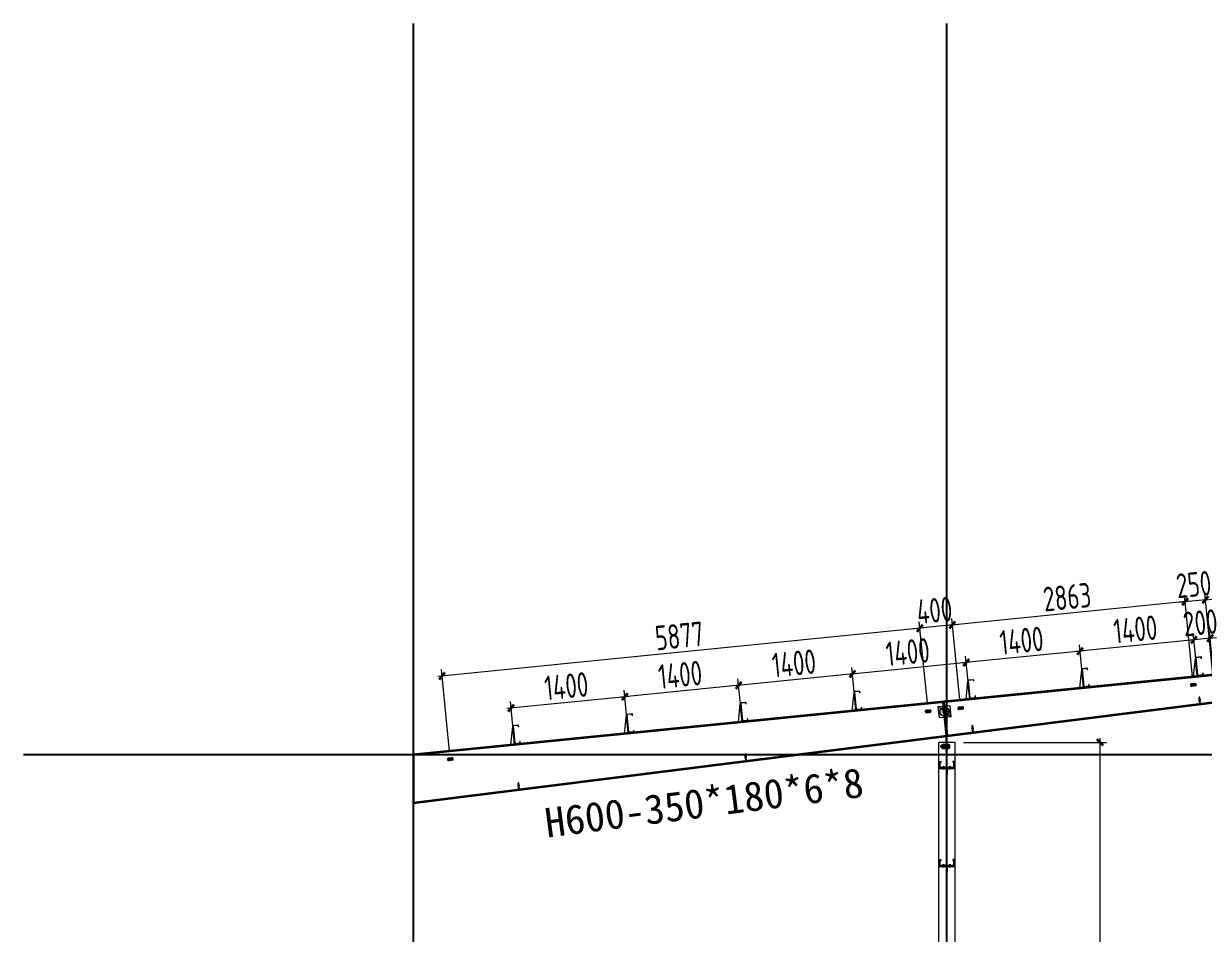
# Model space of a CAD drawing. Header units: millimetres. Extents: x -300006 to 582436, y -239689 to 0.
# Drawn here: x -113566 to -99124, y -211305 to -200168 of the extents above; entities that cross this region are included whole.
import ezdxf

# ---------------------------------------------------------------- set-up
doc = ezdxf.new("R2010")
doc.units = ezdxf.units.MM
for name, pattern in [('ACAD_ISO02W100', [15, 12, -3]), ('CENTERX2', [101.6, 63.5, -12.7, 12.7, -12.7]), ('DIVIDE2', [15.875, 6.35, -3.175, 0, -3.175, 0, -3.175])]:
    doc.linetypes.add(name, pattern=pattern)
for name, color, linetype in [('CENTER', 1, 'Continuous'), ('OTHEA', 253, 'Continuous'), ('一般文字', 6, 'Continuous'), ('螺栓', 15, 'Continuous')]:
    doc.layers.add(name, color=color, linetype=linetype)
doc.layers.add('钢架', color=7, linetype='Continuous', lineweight=25)
doc.styles.add('宋体', font='')
doc.styles.add('样式 1', font='gbenor.shx', dxfattribs={"width": 0.8, "height": 300})
doc.styles.get('宋体').set_extended_font_data('SimSun')
doc.dimstyles.new('1细化GJ实际标注', dxfattribs={"dimtxt": 800, "dimasz": 80, "dimexe": 80, "dimexo": 100, "dimgap": 50, "dimtad": 1, "dimdec": 0, "dimzin": 0, "dimdsep": 46, "dimtxsty": '样式 1', "dimblk1": 'ARCHTICK', "dimblk2": 'ARCHTICK', "dimsah": 1, "dimcen": 0.09, "dimdle": 50, "dimclrd": 252, "dimclre": 252, "dimclrt": 7, "dimadec": 0, "dimazin": 0, "dimtfac": 1, "dimtdec": 0, "dimtix": 1, "dimtmove": 2, "dimatfit": 3, "dimldrblk": 'ARCHTICK', "dimfxl": 80, "dimtolj": 1, "dimtzin": 0, "dimlwd": 13, "dimlwe": 13, "dimarcsym": 0})

# ---------------------------------------------------------------- blocks, each defined once
blk = doc.blocks.new('_ArchTick')
at = {"color": 0, "linetype": 'ByBlock', "const_width": 0.4}
blk.add_lwpolyline([(-0.5, -0.5), (0.5, 0.5)], dxfattribs=at)
blk = doc.blocks.new('*D405')
at = {"color": 252, "lineweight": 13, "transparency": 16777216}
for p, q in [((-99206, -208057), (-99249, -207631)), ((-99007, -208037), (-99050, -207611)), ((-99241, -207711), (-99321, -207719)), ((-99042, -207691), (-99241, -207711)), ((-99042, -207691), (-98963, -207683))]:
    blk.add_line(p, q, dxfattribs=at)
at = {"layer": 'Defpoints', "color": 0, "transparency": 16777216}
for p in [(-99241, -207711), (-99196, -208156), (-98997, -208136)]:
    blk.add_point(p, dxfattribs=at)
at = {"color": 252, "lineweight": 13, "transparency": 16777216, "xscale": 80, "yscale": 80, "zscale": 80}
for p, rotation in [((-99241, -207711), 5.749561276431288), ((-99042, -207691), 185.7495612764313)]:
    blk.add_blockref('_ArchTick', p, dxfattribs=dict(at, rotation=rotation))
at = {"color": 7, "transparency": 16777216, "insert": (-99162, -207502), "char_height": 300, "attachment_point": 5, "rotation": 5.7496, "style": '样式 1'}
blk.add_mtext('\\A1;200', dxfattribs=at)
blk = doc.blocks.new('*D406')
at = {"color": 252, "lineweight": 13, "transparency": 16777216}
for p, q in [((-99206, -208057), (-99249, -207631)), ((-99191, -207706), (-100684, -207855)), ((-100599, -208196), (-100642, -207771))]:
    blk.add_line(p, q, dxfattribs=at)
at = {"layer": 'Defpoints', "color": 0, "transparency": 16777216}
for p in [(-100634, -207850), (-99196, -208156), (-100589, -208295)]:
    blk.add_point(p, dxfattribs=at)
at = {"color": 252, "lineweight": 13, "transparency": 16777216, "xscale": 80, "yscale": 80, "zscale": 80}
for p, rotation in [((-99241, -207711), 5.705029901797962), ((-100634, -207850), 185.705029901798)]:
    blk.add_blockref('_ArchTick', p, dxfattribs=dict(at, rotation=rotation))
at = {"color": 7, "transparency": 16777216, "insert": (-99957, -207582), "char_height": 300, "attachment_point": 5, "rotation": 5.705, "style": '样式 1'}
blk.add_mtext('\\A1;1400', dxfattribs=at)
blk = doc.blocks.new('*D407')
at = {"color": 252, "lineweight": 13, "transparency": 16777216}
for p, q in [((-100599, -208196), (-100642, -207771)), ((-100584, -207845), (-102077, -207994)), ((-101992, -208335), (-102035, -207910))]:
    blk.add_line(p, q, dxfattribs=at)
at = {"layer": 'Defpoints', "color": 0, "transparency": 16777216}
for p in [(-102027, -207989), (-100589, -208295), (-101982, -208435)]:
    blk.add_point(p, dxfattribs=at)
at = {"color": 252, "lineweight": 13, "transparency": 16777216, "xscale": 80, "yscale": 80, "zscale": 80}
for p, rotation in [((-100634, -207850), 5.705029901797962), ((-102027, -207989), 185.705029901798)]:
    blk.add_blockref('_ArchTick', p, dxfattribs=dict(at, rotation=rotation))
at = {"color": 7, "transparency": 16777216, "insert": (-101350, -207721), "char_height": 300, "attachment_point": 5, "rotation": 5.705, "style": '样式 1'}
blk.add_mtext('\\A1;1400', dxfattribs=at)
blk = doc.blocks.new('*D408')
at = {"color": 252, "lineweight": 13, "transparency": 16777216}
for p, q in [((-101992, -208335), (-102035, -207910)), ((-101977, -207985), (-103470, -208134)), ((-103385, -208474), (-103428, -208049))]:
    blk.add_line(p, q, dxfattribs=at)
at = {"layer": 'Defpoints', "color": 0, "transparency": 16777216}
for p in [(-103420, -208129), (-101982, -208435), (-103375, -208574)]:
    blk.add_point(p, dxfattribs=at)
at = {"color": 252, "lineweight": 13, "transparency": 16777216, "xscale": 80, "yscale": 80, "zscale": 80}
for p, rotation in [((-102027, -207990), 5.705029901797962), ((-103420, -208129), 185.705029901798)]:
    blk.add_blockref('_ArchTick', p, dxfattribs=dict(at, rotation=rotation))
at = {"color": 7, "transparency": 16777216, "insert": (-102743, -207860), "char_height": 300, "attachment_point": 5, "rotation": 5.705, "style": '样式 1'}
blk.add_mtext('\\A1;1400', dxfattribs=at)
blk = doc.blocks.new('*D409')
at = {"color": 252, "lineweight": 13, "transparency": 16777216}
for p, q in [((-103385, -208475), (-103428, -208049)), ((-103370, -208124), (-104863, -208273)), ((-104778, -208614), (-104821, -208188))]:
    blk.add_line(p, q, dxfattribs=at)
at = {"layer": 'Defpoints', "color": 0, "transparency": 16777216}
for p in [(-104813, -208268), (-103375, -208574), (-104769, -208713)]:
    blk.add_point(p, dxfattribs=at)
at = {"color": 252, "lineweight": 13, "transparency": 16777216, "xscale": 80, "yscale": 80, "zscale": 80}
for p, rotation in [((-103420, -208129), 5.705029901797962), ((-104813, -208268), 185.705029901798)]:
    blk.add_blockref('_ArchTick', p, dxfattribs=dict(at, rotation=rotation))
at = {"color": 7, "transparency": 16777216, "insert": (-104136, -207999), "char_height": 300, "attachment_point": 5, "rotation": 5.705, "style": '样式 1'}
blk.add_mtext('\\A1;1400', dxfattribs=at)
blk = doc.blocks.new('*D410')
at = {"color": 252, "lineweight": 13, "transparency": 16777216}
for p, q in [((-104778, -208614), (-104821, -208189)), ((-104763, -208263), (-106256, -208412)), ((-106172, -208753), (-106214, -208328))]:
    blk.add_line(p, q, dxfattribs=at)
at = {"layer": 'Defpoints', "color": 0, "transparency": 16777216}
for p in [(-106206, -208407), (-104769, -208713), (-106162, -208853)]:
    blk.add_point(p, dxfattribs=at)
at = {"color": 252, "lineweight": 13, "transparency": 16777216, "xscale": 80, "yscale": 80, "zscale": 80}
for p, rotation in [((-104813, -208268), 5.705029901797962), ((-106206, -208407), 185.705029901798)]:
    blk.add_blockref('_ArchTick', p, dxfattribs=dict(at, rotation=rotation))
at = {"color": 7, "transparency": 16777216, "insert": (-105529, -208139), "char_height": 300, "attachment_point": 5, "rotation": 5.705, "style": '样式 1'}
blk.add_mtext('\\A1;1400', dxfattribs=at)
blk = doc.blocks.new('*D411')
at = {"color": 252, "lineweight": 13, "transparency": 16777216}
for p, q in [((-106172, -208753), (-106214, -208328)), ((-106156, -208403), (-107649, -208552)), ((-107565, -208892), (-107607, -208467))]:
    blk.add_line(p, q, dxfattribs=at)
at = {"layer": 'Defpoints', "color": 0, "transparency": 16777216}
for p in [(-107599, -208547), (-106162, -208853), (-107555, -208992)]:
    blk.add_point(p, dxfattribs=at)
at = {"color": 252, "lineweight": 13, "transparency": 16777216, "xscale": 80, "yscale": 80, "zscale": 80}
for p, rotation in [((-106206, -208407), 5.705029901797962), ((-107599, -208547), 185.705029901798)]:
    blk.add_blockref('_ArchTick', p, dxfattribs=dict(at, rotation=rotation))
at = {"color": 7, "transparency": 16777216, "insert": (-106922, -208278), "char_height": 300, "attachment_point": 5, "rotation": 5.705, "style": '样式 1'}
blk.add_mtext('\\A1;1400', dxfattribs=at)
blk = doc.blocks.new('螺栓')
at = {"layer": 'CENTER', "lineweight": 18, "ltscale": 10}
blk.add_line((-70, 0), (50, 0), dxfattribs=at)
at = {"layer": '螺栓'}
for p, q in [((-58, -18), (-58, 18)), ((-58, 18), (-58, -18)), ((-55, 22), (-42, 22)), ((-40, -18), (-40, 18)), ((-40, -18), (-40, 18)), ((-40, -11), (-40, 11)), ((0, -22), (0, 22)), ((3, 25), (5, 25)), ((7, 22), (7, -22)), ((7, -18), (7, 18)), ((10, 22), (23, 22)), ((26, -18), (26, 18)), ((26, -18), (26, 18)), ((26, -11), (26, 11)), ((26, 11), (37, 11)), ((37, 11), (39, 8)), ((39, 8), (39, -8)), ((-58, -14), (-58, -18)), ((-42, -22), (-55, -22)), ((5, -25), (3, -25)), ((7, -14), (7, -18)), ((23, -22), (10, -22)), ((35, -11), (26, -11)), ((37, -11), (35, -11)), ((39, -8), (37, -11))]:
    blk.add_line(p, q, dxfattribs=at)
at = {"layer": '螺栓', "color": 5, "linetype": 'ACAD_ISO02W100'}
for p, q in [((-58, -11), (-58, 11)), ((7, 11), (-40, 11)), ((7, -11), (7, 11)), ((-40, -11), (7, -11))]:
    blk.add_line(p, q, dxfattribs=at)
at = {"layer": '螺栓', "lineweight": 18}
for p, q in [((-55, 14), (-42, 14)), ((10, 14), (23, 14)), ((-55, -14), (-42, -14)), ((10, -14), (23, -14))]:
    blk.add_line(p, q, dxfattribs=at)
at = {"layer": '螺栓', "color": 5}
for p, q in [((26, 11), (26, 0)), ((26, 0), (26, -11)), ((28, 3), (27, 1)), ((27, 1), (27, 0)), ((27, 0), (27, -1)), ((28, 11), (28, 10)), ((28, 9), (28, 8)), ((28, 7), (28, 6)), ((28, 5), (28, 4)), ((29, 11), (29, 0)), ((29, 0), (29, -11)), ((30, 7), (30, 6)), ((30, 5), (30, 4)), ((30, 3), (30, 1)), ((30, 1), (30, 0)), ((30, 0), (30, -1)), ((31, 11), (31, 10)), ((31, 9), (31, 8)), ((32, 11), (32, 0)), ((32, 0), (32, -11)), ((33, 11), (33, 10)), ((33, 9), (33, 8)), ((33, 7), (33, 6)), ((33, 5), (33, 4)), ((33, 3), (33, 1)), ((33, 1), (33, 0)), ((33, 0), (33, -1)), ((35, 11), (35, 0)), ((35, 0), (35, -11)), ((36, 11), (36, 10)), ((36, 9), (36, 8)), ((36, 7), (36, 6)), ((36, 5), (36, 3)), ((36, 3), (36, 1)), ((36, 1), (36, 0)), ((36, 0), (36, -1)), ((38, 0), (37, -11)), ((38, 10), (38, 0)), ((39, 8), (39, 8)), ((39, 7), (39, 6)), ((39, 5), (39, 3)), ((39, 3), (39, 1)), ((39, 1), (39, 0)), ((39, 0), (39, -1)), ((27, -1), (27, -3)), ((27, -4), (27, -5)), ((27, -6), (27, -7)), ((27, -8), (27, -9)), ((27, -10), (27, -11)), ((30, -1), (30, -3)), ((30, -4), (30, -5)), ((30, -6), (30, -7)), ((30, -8), (30, -9)), ((30, -10), (30, -11)), ((33, -2), (33, -3)), ((33, -4), (33, -5)), ((33, -6), (33, -7)), ((33, -8), (33, -10)), ((33, -10), (33, -11)), ((36, -2), (36, -3)), ((36, -4), (36, -5)), ((36, -6), (36, -7)), ((36, -8), (36, -10)), ((36, -10), (36, -11)), ((39, -2), (39, -3)), ((39, -4), (39, -5)), ((39, -6), (39, -7)), ((39, -8), (39, -9))]:
    blk.add_line(p, q, dxfattribs=at)
at = {"layer": '螺栓'}
for centre, radius, start, end in [((-54, 18), 4.18, 110.0359, 249.9631), ((-20, 0), 37.7, 157.9879, 202.0111), ((-44, 18), 4.18, 290.0359, 69.9631), ((-77, 0), 37.7, 337.9879, 22.0111), ((3, 22), 2.75, 89.9995, 179.9995), ((5, 22), 2.75, 359.9995, 89.9995), ((12, 18), 4.18, 110.0359, 249.9631), ((45, 0), 37.7, 157.9879, 202.0111), ((21, 18), 4.18, 290.0359, 69.9631), ((-12, 0), 37.7, 337.9879, 22.0111), ((-54, -18), 4.18, 110.0359, 249.9631), ((-44, -18), 4.18, 290.0359, 69.9631), ((3, -22), 2.75, 179.9995, 269.9995), ((5, -22), 2.75, 269.9995, 359.9995), ((12, -18), 4.18, 110.0359, 249.9631), ((21, -18), 4.18, 290.0359, 69.9631)]:
    blk.add_arc(centre, radius, start, end, dxfattribs=at)
blk = doc.blocks.new('*D454')
at = {"color": 252, "lineweight": 13, "transparency": 16777216}
for p, q in [((-99256, -208162), (-99356, -207165)), ((-99099, -207220), (-99348, -207244)), ((-99007, -208137), (-99107, -207140)), ((-99099, -207220), (-99020, -207212)), ((-99348, -207244), (-99428, -207252))]:
    blk.add_line(p, q, dxfattribs=at)
at = {"layer": 'Defpoints', "color": 0, "transparency": 16777216}
for p in [(-99348, -207244), (-98997, -208237), (-99246, -208262)]:
    blk.add_point(p, dxfattribs=at)
at = {"color": 252, "lineweight": 13, "transparency": 16777216, "xscale": 80, "yscale": 80, "zscale": 80}
for p, rotation in [((-99348, -207244), 5.710593137496324), ((-99099, -207220), 185.7105931374963)]:
    blk.add_blockref('_ArchTick', p, dxfattribs=dict(at, rotation=rotation))
at = {"color": 7, "transparency": 16777216, "insert": (-99243, -207033), "char_height": 300, "attachment_point": 5, "rotation": 5.7106, "style": '样式 1'}
blk.add_mtext('\\A1;250', dxfattribs=at)
blk = doc.blocks.new('*D455')
at = {"color": 252, "lineweight": 13, "transparency": 16777216}
for p, q in [((-99256, -208162), (-99356, -207165)), ((-99298, -207239), (-102247, -207534)), ((-102105, -208447), (-102205, -207450))]:
    blk.add_line(p, q, dxfattribs=at)
at = {"layer": 'Defpoints', "color": 0, "transparency": 16777216}
for p in [(-102197, -207529), (-99246, -208262), (-102095, -208546)]:
    blk.add_point(p, dxfattribs=at)
at = {"color": 252, "lineweight": 13, "transparency": 16777216, "xscale": 80, "yscale": 80, "zscale": 80}
for p, rotation in [((-99348, -207244), 5.710593137500712), ((-102197, -207529), 185.7105931375007)]:
    blk.add_blockref('_ArchTick', p, dxfattribs=dict(at, rotation=rotation))
at = {"color": 7, "transparency": 16777216, "insert": (-100792, -207188), "char_height": 300, "attachment_point": 5, "rotation": 5.7106, "style": '样式 1'}
blk.add_mtext('\\A1;2863', dxfattribs=at)
blk = doc.blocks.new('*D456')
at = {"color": 252, "lineweight": 13, "transparency": 16777216}
for p, q in [((-102503, -208487), (-102603, -207490)), ((-102105, -208447), (-102205, -207450)), ((-102197, -207529), (-102118, -207521)), ((-102595, -207569), (-102675, -207577)), ((-102197, -207529), (-102595, -207569))]:
    blk.add_line(p, q, dxfattribs=at)
at = {"layer": 'Defpoints', "color": 0, "transparency": 16777216}
for p in [(-102595, -207569), (-102493, -208586), (-102095, -208546)]:
    blk.add_point(p, dxfattribs=at)
at = {"color": 252, "lineweight": 13, "transparency": 16777216, "xscale": 80, "yscale": 80, "zscale": 80}
for p, rotation in [((-102595, -207569), 5.710593137500715), ((-102197, -207529), 185.7105931375007)]:
    blk.add_blockref('_ArchTick', p, dxfattribs=dict(at, rotation=rotation))
at = {"color": 7, "transparency": 16777216, "insert": (-102416, -207350), "char_height": 300, "attachment_point": 5, "rotation": 5.7106, "style": '样式 1'}
blk.add_mtext('\\A1;400', dxfattribs=at)
blk = doc.blocks.new('*D457')
at = {"color": 252, "lineweight": 13, "transparency": 16777216}
for p, q in [((-102503, -208487), (-102603, -207490)), ((-102545, -207564), (-108493, -208159)), ((-108352, -209072), (-108451, -208074))]:
    blk.add_line(p, q, dxfattribs=at)
at = {"layer": 'Defpoints', "color": 0, "transparency": 16777216}
for p in [(-108443, -208154), (-102493, -208586), (-108342, -209171)]:
    blk.add_point(p, dxfattribs=at)
at = {"color": 252, "lineweight": 13, "transparency": 16777216, "xscale": 80, "yscale": 80, "zscale": 80}
for p, rotation in [((-102595, -207569), 5.710593137500712), ((-108443, -208154), 185.7105931375007)]:
    blk.add_blockref('_ArchTick', p, dxfattribs=dict(at, rotation=rotation))
at = {"color": 7, "transparency": 16777216, "insert": (-105539, -207663), "char_height": 300, "attachment_point": 5, "rotation": 5.7106, "style": '样式 1'}
blk.add_mtext('\\A1;5877', dxfattribs=at)
blk = doc.blocks.new('*D527')
at = {"color": 252, "lineweight": 13, "transparency": 16777216}
for p, q in [((-102062, -208966), (-100311, -208966)), ((-100391, -208916), (-100391, -221941)), ((-102062, -221891), (-100311, -221891))]:
    blk.add_line(p, q, dxfattribs=at)
at = {"layer": 'Defpoints', "color": 0, "transparency": 16777216}
for p in [(-102162, -208966), (-102162, -221891), (-100391, -221891)]:
    blk.add_point(p, dxfattribs=at)
at = {"color": 252, "lineweight": 13, "transparency": 16777216, "xscale": 80, "yscale": 80, "zscale": 80}
for p, rotation in [((-100391, -208966), 90), ((-100391, -221891), 270)]:
    blk.add_blockref('_ArchTick', p, dxfattribs=dict(at, rotation=rotation))
at = {"color": 7, "transparency": 16777216, "insert": (-100591, -215428), "char_height": 300, "attachment_point": 5, "rotation": 90, "style": '样式 1'}
blk.add_mtext('\\A1;12924', dxfattribs=at)

msp = doc.modelspace()

# ---------------------------------------------------------------- linework, layer by layer
at = {"color": 1}
for p, q in [((-108792.5, -221915.7), (-108792.5, -200167.6)), ((-102262.5, -221915.7), (-102262.5, -200167.6)), ((-113565.6, -209115.7), (-52679.5, -209115.7))]:
    msp.add_line(p, q, dxfattribs=at)
at = {"color": 3, "lineweight": 13}
for p, q in [((-99224.4, -207937.5), (-99247.8, -208161.2)), ((-99224.4, -207937.5), (-99247.8, -208161.2)), ((-99218.4, -207936.9), (-99224.4, -207937.5)), ((-99218.4, -207936.9), (-99224.4, -207937.5)), ((-99224.4, -207937.5), (-99202.3, -208156.7)), ((-99224.4, -207937.5), (-99202.3, -208156.7)), ((-99224.4, -207937.5), (-99202.3, -208156.7)), ((-99224.4, -207937.5), (-99202.3, -208156.7)), ((-99219.2, -207928.6), (-99196.3, -208156.1)), ((-99219.2, -207928.6), (-99196.3, -208156.1)), ((-99219.1, -207929.9), (-99197.7, -208143.1)), ((-99219.1, -207929.9), (-99197.7, -208143.1)), ((-99218.4, -207936.9), (-99196.3, -208156.1)), ((-99218.4, -207936.9), (-99196.3, -208156.1)), ((-99151.8, -207920.4), (-99216.5, -207926.6)), ((-99151.8, -207920.4), (-99216.5, -207926.6)), ((-99215.9, -207931.6), (-99194.9, -208140.8)), ((-99215.9, -207931.6), (-99194.9, -208140.8)), ((-99153.5, -207923.5), (-99214.2, -207929.4)), ((-99153.5, -207923.5), (-99214.2, -207929.4)), ((-99149.7, -207940.2), (-99151.3, -207925.3)), ((-99149.7, -207940.2), (-99151.3, -207925.3)), ((-99146.7, -207939.9), (-99149.7, -207940.2)), ((-99146.7, -207939.9), (-99149.7, -207940.2)), ((-99146.7, -207939.9), (-99148.5, -207923)), ((-99146.7, -207939.9), (-99148.5, -207923)), ((-100617.4, -208076.8), (-100640.8, -208300.5)), ((-100617.4, -208076.8), (-100640.8, -208300.5)), ((-100611.5, -208076.2), (-100617.4, -208076.8)), ((-100611.5, -208076.2), (-100617.4, -208076.8)), ((-100617.4, -208076.8), (-100595.4, -208296)), ((-100617.4, -208076.8), (-100595.4, -208296)), ((-100617.4, -208076.8), (-100595.4, -208296)), ((-100617.4, -208076.8), (-100595.4, -208296)), ((-100612.3, -208067.9), (-100589.4, -208295.4)), ((-100612.3, -208067.9), (-100589.4, -208295.4)), ((-100612.2, -208069.2), (-100590.7, -208282.4)), ((-100612.2, -208069.2), (-100590.7, -208282.4)), ((-100611.5, -208076.2), (-100589.4, -208295.4)), ((-100611.5, -208076.2), (-100589.4, -208295.4)), ((-100544.8, -208059.7), (-100609.5, -208066)), ((-100544.8, -208059.7), (-100609.5, -208066)), ((-100609, -208070.9), (-100588, -208280.1)), ((-100609, -208070.9), (-100588, -208280.1)), ((-100546.5, -208062.8), (-100607.2, -208068.7)), ((-100546.5, -208062.8), (-100607.2, -208068.7)), ((-100542.8, -208079.5), (-100544.3, -208064.6)), ((-100542.8, -208079.5), (-100544.3, -208064.6)), ((-100539.8, -208079.2), (-100542.8, -208079.5)), ((-100539.8, -208079.2), (-100542.8, -208079.5)), ((-100539.8, -208079.2), (-100541.5, -208062.3)), ((-100539.8, -208079.2), (-100541.5, -208062.3)), ((-102010.5, -208216.1), (-102033.9, -208439.8)), ((-102010.5, -208216.1), (-102033.9, -208439.8)), ((-102004.5, -208215.5), (-102010.5, -208216.1)), ((-102004.5, -208215.5), (-102010.5, -208216.1)), ((-102010.5, -208216.1), (-101988.4, -208435.3)), ((-102010.5, -208216.1), (-101988.4, -208435.3)), ((-102010.5, -208216.1), (-101988.4, -208435.3)), ((-102010.5, -208216.1), (-101988.4, -208435.3)), ((-102005.3, -208207.2), (-101982.4, -208434.7)), ((-102005.3, -208207.2), (-101982.4, -208434.7)), ((-102005.2, -208208.6), (-101983.8, -208421.7)), ((-102005.2, -208208.6), (-101983.8, -208421.7)), ((-102004.5, -208215.5), (-101982.4, -208434.7)), ((-102004.5, -208215.5), (-101982.4, -208434.7)), ((-101937.9, -208199), (-102002.6, -208205.3)), ((-101937.9, -208199), (-102002.6, -208205.3)), ((-102002, -208210.2), (-101981, -208419.4)), ((-102002, -208210.2), (-101981, -208419.4)), ((-101939.6, -208202.2), (-102000.3, -208208)), ((-101939.6, -208202.2), (-102000.3, -208208)), ((-101935.8, -208218.9), (-101937.4, -208203.9)), ((-101935.8, -208218.9), (-101937.4, -208203.9)), ((-101932.8, -208218.5), (-101935.8, -208218.9)), ((-101932.8, -208218.5), (-101935.8, -208218.9)), ((-101932.8, -208218.5), (-101934.6, -208201.6)), ((-101932.8, -208218.5), (-101934.6, -208201.6)), ((-99196.3, -208156.1), (-99247.8, -208161.2)), ((-99196.3, -208156.1), (-99247.8, -208161.2)), ((-99194.4, -208145.8), (-99129.7, -208139.5)), ((-99194.4, -208145.8), (-99129.7, -208139.5)), ((-99192.7, -208142.6), (-99132, -208136.7)), ((-99192.7, -208142.6), (-99132, -208136.7)), ((-99128.8, -208119.3), (-99131.8, -208119.6)), ((-99128.8, -208119.3), (-99131.8, -208119.6)), ((-99130.3, -208134.5), (-99131.8, -208119.6)), ((-99130.3, -208134.5), (-99131.8, -208119.6)), ((-99127.1, -208136.2), (-99128.8, -208119.3)), ((-99127.1, -208136.2), (-99128.8, -208119.3)), ((-103403.5, -208355.4), (-103426.9, -208579.1)), ((-103403.5, -208355.4), (-103426.9, -208579.1)), ((-103397.6, -208354.8), (-103403.5, -208355.4)), ((-103397.6, -208354.8), (-103403.5, -208355.4)), ((-103403.5, -208355.4), (-103381.5, -208574.6)), ((-103403.5, -208355.4), (-103381.5, -208574.6)), ((-103403.5, -208355.4), (-103381.5, -208574.6)), ((-103403.5, -208355.4), (-103381.5, -208574.6)), ((-103398.4, -208346.5), (-103375.5, -208574)), ((-103398.4, -208346.5), (-103375.5, -208574)), ((-103398.3, -208347.9), (-103376.8, -208561)), ((-103398.3, -208347.9), (-103376.8, -208561)), ((-103397.6, -208354.8), (-103375.5, -208574)), ((-103397.6, -208354.8), (-103375.5, -208574)), ((-103331, -208338.3), (-103395.6, -208344.6)), ((-103331, -208338.3), (-103395.6, -208344.6)), ((-103395.1, -208349.5), (-103374.1, -208558.7)), ((-103395.1, -208349.5), (-103374.1, -208558.7)), ((-103332.6, -208341.5), (-103393.3, -208347.3)), ((-103332.6, -208341.5), (-103393.3, -208347.3)), ((-103328.9, -208358.2), (-103330.4, -208343.2)), ((-103328.9, -208358.2), (-103330.4, -208343.2)), ((-103325.9, -208357.8), (-103328.9, -208358.2)), ((-103325.9, -208357.8), (-103328.9, -208358.2)), ((-103325.9, -208357.8), (-103327.7, -208340.9)), ((-103325.9, -208357.8), (-103327.7, -208340.9)), ((-100589.4, -208295.4), (-100640.8, -208300.5)), ((-100589.4, -208295.4), (-100640.8, -208300.5)), ((-100587.4, -208285.1), (-100522.8, -208278.8)), ((-100587.4, -208285.1), (-100522.8, -208278.8)), ((-100585.8, -208281.9), (-100525.1, -208276)), ((-100585.8, -208281.9), (-100525.1, -208276)), ((-100521.9, -208258.6), (-100524.9, -208258.9)), ((-100521.9, -208258.6), (-100524.9, -208258.9)), ((-100523.3, -208273.8), (-100524.9, -208258.9)), ((-100523.3, -208273.8), (-100524.9, -208258.9)), ((-100520.1, -208275.5), (-100521.9, -208258.6)), ((-100520.1, -208275.5), (-100521.9, -208258.6)), ((-104796.6, -208494.8), (-104820, -208718.4)), ((-104796.6, -208494.8), (-104820, -208718.4)), ((-104790.6, -208494.1), (-104796.6, -208494.8)), ((-104790.6, -208494.1), (-104796.6, -208494.8)), ((-104796.6, -208494.8), (-104774.5, -208713.9)), ((-104796.6, -208494.8), (-104774.5, -208713.9)), ((-104796.6, -208494.8), (-104774.5, -208713.9)), ((-104796.6, -208494.8), (-104774.5, -208713.9)), ((-104791.4, -208485.8), (-104768.5, -208713.3)), ((-104791.4, -208485.8), (-104768.5, -208713.3)), ((-104791.3, -208487.2), (-104769.9, -208700.3)), ((-104791.3, -208487.2), (-104769.9, -208700.3)), ((-104790.6, -208494.1), (-104768.5, -208713.3)), ((-104790.6, -208494.1), (-104768.5, -208713.3)), ((-104724, -208477.6), (-104788.7, -208483.9)), ((-104724, -208477.6), (-104788.7, -208483.9)), ((-104788.1, -208488.8), (-104767.1, -208698)), ((-104788.1, -208488.8), (-104767.1, -208698)), ((-104725.7, -208480.8), (-104786.4, -208486.6)), ((-104725.7, -208480.8), (-104786.4, -208486.6)), ((-104721.9, -208497.5), (-104723.5, -208482.5)), ((-104721.9, -208497.5), (-104723.5, -208482.5)), ((-104718.9, -208497.1), (-104721.9, -208497.5)), ((-104718.9, -208497.1), (-104721.9, -208497.5)), ((-104718.9, -208497.1), (-104720.7, -208480.2)), ((-104718.9, -208497.1), (-104720.7, -208480.2)), ((-103308, -208537.2), (-103311, -208537.5)), ((-103308, -208537.2), (-103311, -208537.5)), ((-103309.4, -208552.4), (-103311, -208537.5)), ((-103309.4, -208552.4), (-103311, -208537.5)), ((-103306.2, -208554.1), (-103308, -208537.2)), ((-103306.2, -208554.1), (-103308, -208537.2)), ((-101982.4, -208434.7), (-102033.9, -208439.8)), ((-101982.4, -208434.7), (-102033.9, -208439.8)), ((-101980.5, -208424.4), (-101915.8, -208418.1)), ((-101980.5, -208424.4), (-101915.8, -208418.1)), ((-101978.8, -208421.2), (-101918.1, -208415.3)), ((-101978.8, -208421.2), (-101918.1, -208415.3)), ((-101914.9, -208397.9), (-101917.9, -208398.2)), ((-101914.9, -208397.9), (-101917.9, -208398.2)), ((-101916.4, -208413.1), (-101917.9, -208398.2)), ((-101916.4, -208413.1), (-101917.9, -208398.2)), ((-101913.2, -208414.8), (-101914.9, -208397.9)), ((-101913.2, -208414.8), (-101914.9, -208397.9)), ((-106189.6, -208634.1), (-106213, -208857.7)), ((-106189.6, -208634.1), (-106213, -208857.7)), ((-106183.7, -208633.4), (-106189.6, -208634.1)), ((-106183.7, -208633.4), (-106189.6, -208634.1)), ((-106189.6, -208634.1), (-106167.6, -208853.2)), ((-106189.6, -208634.1), (-106167.6, -208853.2)), ((-106189.6, -208634.1), (-106167.6, -208853.2)), ((-106189.6, -208634.1), (-106167.6, -208853.2)), ((-106184.5, -208625.1), (-106161.6, -208852.6)), ((-106184.5, -208625.1), (-106161.6, -208852.6)), ((-106184.4, -208626.5), (-106163, -208839.7)), ((-106184.4, -208626.5), (-106163, -208839.7)), ((-106183.7, -208633.4), (-106161.6, -208852.6)), ((-106183.7, -208633.4), (-106161.6, -208852.6)), ((-106117.1, -208616.9), (-106181.7, -208623.2)), ((-106117.1, -208616.9), (-106181.7, -208623.2)), ((-106181.2, -208628.1), (-106160.2, -208837.4)), ((-106181.2, -208628.1), (-106160.2, -208837.4)), ((-106118.7, -208620.1), (-106179.4, -208625.9)), ((-106118.7, -208620.1), (-106179.4, -208625.9)), ((-106115, -208636.8), (-106116.5, -208621.8)), ((-106115, -208636.8), (-106116.5, -208621.8)), ((-106112, -208636.5), (-106115, -208636.8)), ((-106112, -208636.5), (-106115, -208636.8)), ((-106112, -208636.5), (-106113.8, -208619.5)), ((-106112, -208636.5), (-106113.8, -208619.5)), ((-104701, -208676.5), (-104704, -208676.8)), ((-104701, -208676.5), (-104704, -208676.8)), ((-104702.5, -208691.8), (-104704, -208676.8)), ((-104702.5, -208691.8), (-104704, -208676.8)), ((-104699.3, -208693.4), (-104701, -208676.5)), ((-104699.3, -208693.4), (-104701, -208676.5)), ((-103375.5, -208574), (-103426.9, -208579.1)), ((-103375.5, -208574), (-103426.9, -208579.1)), ((-103373.6, -208563.7), (-103308.9, -208557.4)), ((-103373.6, -208563.7), (-103308.9, -208557.4)), ((-103371.9, -208560.5), (-103311.2, -208554.6)), ((-103371.9, -208560.5), (-103311.2, -208554.6)), ((-107582.7, -208773.4), (-107606.1, -208997)), ((-107582.7, -208773.4), (-107606.1, -208997)), ((-107576.7, -208772.7), (-107582.7, -208773.4)), ((-107576.7, -208772.7), (-107582.7, -208773.4)), ((-107582.7, -208773.4), (-107560.6, -208992.5)), ((-107582.7, -208773.4), (-107560.6, -208992.5)), ((-107582.7, -208773.4), (-107560.6, -208992.5)), ((-107582.7, -208773.4), (-107560.6, -208992.5)), ((-107577.5, -208764.4), (-107554.6, -208991.9)), ((-107577.5, -208764.4), (-107554.6, -208991.9)), ((-107577.4, -208765.8), (-107556, -208979)), ((-107577.4, -208765.8), (-107556, -208979)), ((-107576.7, -208772.7), (-107554.6, -208991.9)), ((-107576.7, -208772.7), (-107554.6, -208991.9)), ((-107510.1, -208756.2), (-107574.8, -208762.5)), ((-107510.1, -208756.2), (-107574.8, -208762.5)), ((-107574.3, -208767.4), (-107553.2, -208976.7)), ((-107574.3, -208767.4), (-107553.2, -208976.7)), ((-107511.8, -208759.4), (-107572.5, -208765.3)), ((-107511.8, -208759.4), (-107572.5, -208765.3)), ((-107508, -208776.1), (-107509.6, -208761.2)), ((-107508, -208776.1), (-107509.6, -208761.2)), ((-107505, -208775.8), (-107508, -208776.1)), ((-107505, -208775.8), (-107508, -208776.1)), ((-107505, -208775.8), (-107506.8, -208758.9)), ((-107505, -208775.8), (-107506.8, -208758.9)), ((-106094.1, -208815.8), (-106097.1, -208816.1)), ((-106094.1, -208815.8), (-106097.1, -208816.1)), ((-106095.5, -208831.1), (-106097.1, -208816.1)), ((-106095.5, -208831.1), (-106097.1, -208816.1)), ((-106092.3, -208832.7), (-106094.1, -208815.8)), ((-106092.3, -208832.7), (-106094.1, -208815.8)), ((-104768.5, -208713.3), (-104820, -208718.4)), ((-104768.5, -208713.3), (-104820, -208718.4)), ((-104766.6, -208703), (-104701.9, -208696.7)), ((-104766.6, -208703), (-104701.9, -208696.7)), ((-104764.9, -208699.8), (-104704.2, -208693.9)), ((-104764.9, -208699.8), (-104704.2, -208693.9)), ((-107487.1, -208955.1), (-107490.1, -208955.4)), ((-107487.1, -208955.1), (-107490.1, -208955.4)), ((-107488.6, -208970.4), (-107490.1, -208955.4)), ((-107488.6, -208970.4), (-107490.1, -208955.4)), ((-107485.4, -208972), (-107487.1, -208955.1)), ((-107485.4, -208972), (-107487.1, -208955.1)), ((-106161.6, -208852.6), (-106213, -208857.7)), ((-106161.6, -208852.6), (-106213, -208857.7)), ((-106159.7, -208842.3), (-106095, -208836)), ((-106159.7, -208842.3), (-106095, -208836)), ((-106158, -208839.1), (-106097.3, -208833.3)), ((-106158, -208839.1), (-106097.3, -208833.3)), ((-107554.6, -208991.9), (-107606.1, -208997)), ((-107554.6, -208991.9), (-107606.1, -208997)), ((-107552.7, -208981.6), (-107488, -208975.3)), ((-107552.7, -208981.6), (-107488, -208975.3)), ((-107551, -208978.4), (-107490.3, -208972.6)), ((-107551, -208978.4), (-107490.3, -208972.6))]:
    msp.add_line(p, q, dxfattribs=at)
at = {"color": 0}
for p, q in [((-98997.5, -208136.2), (-108792.5, -209115.7)), ((-99015.5, -208146), (-108792.5, -209123.7)), ((-99015.5, -208478.4), (-108792.5, -209707.6)), ((-99015.5, -208486.5), (-108792.5, -209715.7)), ((-102267.4, -208887.1), (-102308.6, -208475.3)), ((-102262.5, -208886.6), (-102303.6, -208474.8)), ((-102257.5, -208886.1), (-102298.7, -208474.3)), ((-108792.5, -209115.7), (-108792.5, -209715.7))]:
    msp.add_line(p, q, dxfattribs=at)
for p, q in [((-99267.3, -208251.6), (-99227.5, -208247.6)), ((-99244.1, -208282.3), (-99248.3, -208240.8)), ((-99283.8, -208265.3), (-99208.7, -208257.8)), ((-99225.1, -208271.5), (-99264.9, -208275.5)), ((-102116.6, -208536.5), (-102076.8, -208532.5)), ((-102093.4, -208567.2), (-102097.5, -208525.7)), ((-102531, -208590), (-102455.9, -208582.5)), ((-102514.6, -208576.3), (-102474.8, -208572.3)), ((-102472.4, -208596.2), (-102512.2, -208600.2)), ((-102491.4, -208607), (-102495.6, -208565.5)), ((-102133, -208550.2), (-102057.9, -208542.7)), ((-102074.4, -208556.4), (-102114.2, -208560.4)), ((-108379.3, -209174.8), (-108304.2, -209167.3)), ((-108362.8, -209161.1), (-108323, -209157.2)), ((-108320.6, -209181), (-108360.4, -209185)), ((-108339.6, -209191.8), (-108343.8, -209150.4))]:
    msp.add_line(p, q)
at = {"color": 4, "linetype": 'ByBlock', "lineweight": 18}
msp.add_line((-102215.4, -208653.5), (-102368.7, -208528.1), dxfattribs=at)
at = {"color": 4, "linetype": 'CENTERX2', "lineweight": 13, "ltscale": 0.1}
for p, q in [((-102326.2, -208594.2), (-102234.1, -208585)), ((-102305.2, -208557), (-102264.5, -208552.9)), ((-102298.2, -208626.6), (-102257.6, -208622.6))]:
    msp.add_line(p, q, dxfattribs=at)
at = {"color": 0, "linetype": 'ByBlock', "lineweight": 18}
for p, q in [((-102362.5, -221890.7), (-102362.5, -208966.3)), ((-102162.5, -208966.3), (-102362.5, -208966.3)), ((-102265, -221890.7), (-102265, -208966.3)), ((-102260, -221890.7), (-102260, -208966.3)), ((-102162.5, -221890.7), (-102162.5, -208966.3)), ((-102262.5, -221915.7), (-102262.5, -209045.6))]:
    msp.add_line(p, q, dxfattribs=at)
at = {"color": 3}
for p, q in [((-102352.5, -209270.8), (-102352.5, -209210.8)), ((-102350.5, -209270.8), (-102350.5, -209210.8)), ((-102347.5, -209205.8), (-102332.5, -209205.8)), ((-102347.5, -209207.8), (-102332.5, -209207.8)), ((-102332.5, -209207.8), (-102332.5, -209205.8)), ((-102177.5, -209205.8), (-102192.5, -209205.8)), ((-102192.5, -209205.8), (-102192.5, -209207.8)), ((-102177.5, -209207.8), (-102192.5, -209207.8)), ((-102174.5, -209270.8), (-102174.5, -209210.8)), ((-102172.5, -209270.8), (-102172.5, -209210.8)), ((-102352.5, -209275.8), (-102172.5, -209275.8)), ((-102352.5, -209281.8), (-102352.5, -209275.8)), ((-102352.5, -209281.8), (-102172.5, -209281.8)), ((-102347.5, -209273.8), (-102177.5, -209273.8)), ((-102265.5, -209355.8), (-102265.5, -209281.8)), ((-102265.5, -209355.8), (-102259.5, -209355.8)), ((-102259.5, -209355.8), (-102259.5, -209281.8)), ((-102172.5, -209281.8), (-102172.5, -209275.8)), ((-102352.5, -210470.8), (-102352.5, -210410.8)), ((-102350.5, -210470.8), (-102350.5, -210410.8)), ((-102347.5, -210405.8), (-102332.5, -210405.8)), ((-102347.5, -210407.8), (-102332.5, -210407.8)), ((-102332.5, -210407.8), (-102332.5, -210405.8)), ((-102177.5, -210405.8), (-102192.5, -210405.8)), ((-102192.5, -210405.8), (-102192.5, -210407.8)), ((-102177.5, -210407.8), (-102192.5, -210407.8)), ((-102174.5, -210470.8), (-102174.5, -210410.8)), ((-102172.5, -210470.8), (-102172.5, -210410.8)), ((-102352.5, -210475.8), (-102172.5, -210475.8)), ((-102352.5, -210481.8), (-102352.5, -210475.8)), ((-102352.5, -210481.8), (-102172.5, -210481.8)), ((-102347.5, -210473.8), (-102177.5, -210473.8)), ((-102265.5, -210555.8), (-102265.5, -210481.8)), ((-102265.5, -210555.8), (-102259.5, -210555.8)), ((-102259.5, -210555.8), (-102259.5, -210481.8)), ((-102172.5, -210481.8), (-102172.5, -210475.8))]:
    msp.add_line(p, q, dxfattribs=at)
at = {"color": 3, "linetype": 'DIVIDE2', "ltscale": 10}
for p, q in [((-102302.5, -209298.5), (-102302.5, -209257)), ((-102222.5, -209298.5), (-102222.5, -209257)), ((-102302.5, -210498.5), (-102302.5, -210457)), ((-102222.5, -210498.5), (-102222.5, -210457))]:
    msp.add_line(p, q, dxfattribs=at)
at = {"color": 4, "linetype": 'ByBlock', "lineweight": 18}
msp.add_lwpolyline([(-102368.7, -208528.1), (-102229.4, -208514.2), (-102215.4, -208653.5), (-102354.7, -208667.4)], close=True, dxfattribs=at)
for points in [[(-99155.4, -208445.9), (-99182.9, -208448.7)], [(-101934.4, -208795.3), (-101961.9, -208798.1)], [(-104713.4, -209144.7), (-104740.9, -209147.4)], [(-107492.4, -209494.1), (-107519.8, -209496.8)]]:
    msp.add_lwpolyline(points)
at = {"const_width": 10}
for points in [[(-99162.4, -208446.6), (-99176.6, -208448)], [(-101941.4, -208796), (-101955.6, -208797.4)], [(-104720.4, -209145.4), (-104734.5, -209146.8)], [(-107499.3, -209494.8), (-107513.5, -209496.2)]]:
    msp.add_lwpolyline(points, dxfattribs=at)
at = {"color": 4, "linetype": 'ByBlock', "lineweight": 18}
for radius in [57, 54]:
    msp.add_circle((-102292, -208590.8), radius, dxfattribs=at)
at = {"color": 3, "lineweight": 13}
for centre, radius, start, end in [((-99216.1, -207929.6), 3, 95.99767, 185.99767), ((-99216.1, -207929.6), 3, 95.99767, 185.99767), ((-99214, -207931.4), 2, 95.99767, 185.99767), ((-99214, -207931.4), 2, 95.99767, 185.99767), ((-99153.3, -207925.5), 2, 5.99767, 95.99767), ((-99153.3, -207925.5), 2, 5.99767, 95.99767), ((-99151.5, -207923.3), 3, 5.99767, 95.99767), ((-99151.5, -207923.3), 3, 5.99767, 95.99767), ((-100609.2, -208068.9), 3, 95.99767, 185.99767), ((-100609.2, -208068.9), 3, 95.99767, 185.99767), ((-100607, -208070.7), 2, 95.99767, 185.99767), ((-100607, -208070.7), 2, 95.99767, 185.99767), ((-100546.3, -208064.8), 2, 5.99767, 95.99767), ((-100546.3, -208064.8), 2, 5.99767, 95.99767), ((-100544.5, -208062.6), 3, 5.99767, 95.99767), ((-100544.5, -208062.6), 3, 5.99767, 95.99767), ((-102002.3, -208208.2), 3, 95.99767, 185.99767), ((-102002.3, -208208.2), 3, 95.99767, 185.99767), ((-102000.1, -208210), 2, 95.99767, 185.99767), ((-102000.1, -208210), 2, 95.99767, 185.99767), ((-101939.4, -208204.1), 2, 5.99767, 95.99767), ((-101939.4, -208204.1), 2, 5.99767, 95.99767), ((-101937.6, -208201.9), 3, 5.99767, 95.99767), ((-101937.6, -208201.9), 3, 5.99767, 95.99767), ((-99194.7, -208142.8), 3, 185.99767, 275.99767), ((-99194.7, -208142.8), 3, 185.99767, 275.99767), ((-99192.9, -208140.6), 2, 185.99767, 275.99767), ((-99192.9, -208140.6), 2, 185.99767, 275.99767), ((-99132.2, -208134.7), 2, 275.99767, 5.99767), ((-99132.2, -208134.7), 2, 275.99767, 5.99767), ((-99130, -208136.5), 3, 275.99767, 5.99767), ((-99130, -208136.5), 3, 275.99767, 5.99767), ((-103395.3, -208347.5), 3, 95.99767, 185.99767), ((-103395.3, -208347.5), 3, 95.99767, 185.99767), ((-103393.1, -208349.3), 2, 95.99767, 185.99767), ((-103393.1, -208349.3), 2, 95.99767, 185.99767), ((-103332.4, -208343.4), 2, 5.99767, 95.99767), ((-103332.4, -208343.4), 2, 5.99767, 95.99767), ((-103330.6, -208341.3), 3, 5.99767, 95.99767), ((-103330.6, -208341.3), 3, 5.99767, 95.99767), ((-100587.8, -208282.1), 3, 185.99767, 275.99767), ((-100587.8, -208282.1), 3, 185.99767, 275.99767), ((-100586, -208279.9), 2, 185.99767, 275.99767), ((-100586, -208279.9), 2, 185.99767, 275.99767), ((-100525.3, -208274), 2, 275.99767, 5.99767), ((-100525.3, -208274), 2, 275.99767, 5.99767), ((-100523.1, -208275.8), 3, 275.99767, 5.99767), ((-100523.1, -208275.8), 3, 275.99767, 5.99767), ((-104788.4, -208486.8), 3, 95.99767, 185.99767), ((-104788.4, -208486.8), 3, 95.99767, 185.99767), ((-104786.2, -208488.6), 2, 95.99767, 185.99767), ((-104786.2, -208488.6), 2, 95.99767, 185.99767), ((-104725.5, -208482.8), 2, 5.99767, 95.99767), ((-104725.5, -208482.8), 2, 5.99767, 95.99767), ((-104723.7, -208480.6), 3, 5.99767, 95.99767), ((-104723.7, -208480.6), 3, 5.99767, 95.99767), ((-101980.8, -208421.4), 3, 185.99767, 275.99767), ((-101980.8, -208421.4), 3, 185.99767, 275.99767), ((-101979, -208419.2), 2, 185.99767, 275.99767), ((-101979, -208419.2), 2, 185.99767, 275.99767), ((-101918.3, -208413.3), 2, 275.99767, 5.99767), ((-101918.3, -208413.3), 2, 275.99767, 5.99767), ((-101916.1, -208415.1), 3, 275.99767, 5.99767), ((-101916.1, -208415.1), 3, 275.99767, 5.99767), ((-106181.4, -208626.2), 3, 95.99767, 185.99767), ((-106181.4, -208626.2), 3, 95.99767, 185.99767), ((-106179.2, -208627.9), 2, 95.99767, 185.99767), ((-106179.2, -208627.9), 2, 95.99767, 185.99767), ((-106118.5, -208622.1), 2, 5.99767, 95.99767), ((-106118.5, -208622.1), 2, 5.99767, 95.99767), ((-106116.7, -208619.9), 3, 5.99767, 95.99767), ((-106116.7, -208619.9), 3, 5.99767, 95.99767), ((-103373.9, -208560.7), 3, 185.99767, 275.99767), ((-103373.9, -208560.7), 3, 185.99767, 275.99767), ((-103372.1, -208558.5), 2, 185.99767, 275.99767), ((-103372.1, -208558.5), 2, 185.99767, 275.99767), ((-103311.4, -208552.7), 2, 275.99767, 5.99767), ((-103311.4, -208552.7), 2, 275.99767, 5.99767), ((-103309.2, -208554.4), 3, 275.99767, 5.99767), ((-103309.2, -208554.4), 3, 275.99767, 5.99767), ((-107574.5, -208765.5), 3, 95.99767, 185.99767), ((-107574.5, -208765.5), 3, 95.99767, 185.99767), ((-107572.3, -208767.2), 2, 95.99767, 185.99767), ((-107572.3, -208767.2), 2, 95.99767, 185.99767), ((-107511.6, -208761.4), 2, 5.99767, 95.99767), ((-107511.6, -208761.4), 2, 5.99767, 95.99767), ((-107509.8, -208759.2), 3, 5.99767, 95.99767), ((-107509.8, -208759.2), 3, 5.99767, 95.99767), ((-104766.9, -208700), 3, 185.99767, 275.99767), ((-104766.9, -208700), 3, 185.99767, 275.99767), ((-104765.1, -208697.8), 2, 185.99767, 275.99767), ((-104765.1, -208697.8), 2, 185.99767, 275.99767), ((-104704.4, -208692), 2, 275.99767, 5.99767), ((-104704.4, -208692), 2, 275.99767, 5.99767), ((-104702.3, -208693.7), 3, 275.99767, 5.99767), ((-104702.3, -208693.7), 3, 275.99767, 5.99767), ((-107490.6, -208970.6), 2, 275.99767, 5.99767), ((-107490.6, -208970.6), 2, 275.99767, 5.99767), ((-106160, -208839.3), 3, 185.99767, 275.99767), ((-106160, -208839.3), 3, 185.99767, 275.99767), ((-106158.2, -208837.1), 2, 185.99767, 275.99767), ((-106158.2, -208837.1), 2, 185.99767, 275.99767), ((-106097.5, -208831.3), 2, 275.99767, 5.99767), ((-106097.5, -208831.3), 2, 275.99767, 5.99767), ((-106095.3, -208833), 3, 275.99767, 5.99767), ((-106095.3, -208833), 3, 275.99767, 5.99767), ((-107553, -208978.6), 3, 185.99767, 275.99767), ((-107553, -208978.6), 3, 185.99767, 275.99767), ((-107551.2, -208976.4), 2, 185.99767, 275.99767), ((-107551.2, -208976.4), 2, 185.99767, 275.99767), ((-107488.4, -208972.4), 3, 275.99767, 5.99767), ((-107488.4, -208972.4), 3, 275.99767, 5.99767)]:
    msp.add_arc(centre, radius, start, end, dxfattribs=at)
for centre, start, end in [((-99226.3, -208259.6), 275.71059, 95.71059), ((-99266.1, -208263.5), 95.71059, 275.71059), ((-102115.4, -208548.5), 95.71059, 275.71059), ((-102075.6, -208544.5), 275.71059, 95.71059), ((-102513.4, -208588.3), 95.71059, 275.71059), ((-102473.6, -208584.3), 275.71059, 95.71059), ((-108361.6, -209173.1), 95.71059, 275.71059), ((-108321.8, -209169.1), 275.71059, 95.71059)]:
    msp.add_arc(centre, 12, start, end)
at = {"color": 3}
for centre, radius, start, end in [((-102347.5, -209210.8), 5, 90, 180), ((-102347.5, -209210.8), 3, 90, 180), ((-102177.5, -209210.8), 5, 0, 90), ((-102177.5, -209210.8), 3, 0, 90), ((-102347.5, -209270.8), 5, 180, 270), ((-102347.5, -209270.8), 3, 180, 270), ((-102177.5, -209270.8), 5, 270, 0), ((-102177.5, -209270.8), 3, 270, 0), ((-102347.5, -210410.8), 5, 90, 180), ((-102347.5, -210410.8), 3, 90, 180), ((-102177.5, -210410.8), 5, 0, 90), ((-102177.5, -210410.8), 3, 0, 90), ((-102347.5, -210470.8), 5, 180, 270), ((-102347.5, -210470.8), 3, 180, 270), ((-102177.5, -210470.8), 5, 270, 0), ((-102177.5, -210470.8), 3, 270, 0)]:
    msp.add_arc(centre, radius, start, end, dxfattribs=at)
at = {"layer": 'OTHEA', "color": 0}
for p, q in [((-99170.6, -208412.3), (-99176.5, -208412.9)), ((-99176.5, -208412.9), (-99168, -208497.4)), ((-99173, -208447.8), (-99167.1, -208446.9)), ((-99162.1, -208496.8), (-99170.6, -208412.3)), ((-99168, -208497.4), (-99162.1, -208496.8)), ((-101949.6, -208761.6), (-101955.5, -208762.2)), ((-101955.5, -208762.2), (-101947, -208846.8)), ((-101952, -208797.2), (-101946.1, -208796.3)), ((-101941.1, -208846.2), (-101949.6, -208761.6)), ((-101947, -208846.8), (-101941.1, -208846.2)), ((-104728.5, -209111), (-104734.5, -209111.6)), ((-104734.5, -209111.6), (-104726, -209196.2)), ((-104720, -209195.6), (-104728.5, -209111)), ((-104731, -209146.6), (-104725.1, -209145.7)), ((-104726, -209196.2), (-104720, -209195.6)), ((-107507.5, -209460.4), (-107513.5, -209461)), ((-107513.5, -209461), (-107505, -209545.6)), ((-107510, -209496), (-107504, -209495.1)), ((-107499, -209545), (-107507.5, -209460.4)), ((-107505, -209545.6), (-107499, -209545))]:
    msp.add_line(p, q, dxfattribs=at)
at = {"layer": '钢架', "color": 0, "lineweight": 18}
for p, q in [((-102265, -208896.3), (-102275, -208896.3)), ((-102275, -208896.3), (-102275, -209076.3)), ((-102265, -209076.3), (-102265, -208896.3)), ((-102275, -209016.3), (-102265, -209016.3)), ((-102275, -209076.3), (-102265, -209076.3))]:
    msp.add_line(p, q, dxfattribs=at)

# ---------------------------------------------------------------- block references
at = {"layer": '钢架', "lineweight": 18, "xscale": -1}
msp.add_blockref('螺栓', (-102294.3, -209016.3), dxfattribs=at)

# ---------------------------------------------------------------- texts
at = {"layer": '一般文字', "color": 6, "lineweight": 20, "style": '宋体'}
msp.add_text('H600-350*180*6*8', height=360.5, rotation=7.35, dxfattribs=at).set_placement((-107158.9, -210132.7))

# ---------------------------------------------------------------- dimensions: what is measured, and where the dimension line sits
at = {"color": 0}
for p1, p2, distance, picture, middle in [((-98997.5, -208236.7), (-99246.2, -208261.5), -1022.2, '*D454', (-99243.4, -207033)), ((-99246.2102, -208261.5419), (-102095.4761, -208546.4685), -1022.1977, '*D455', (-100792.4563, -207187.873)), ((-99196.3, -208156.2), (-100589.4, -208295.4), -447.5, '*D406', (-99957.2, -207581.5)), ((-98997.5, -208136.2), (-99196.3, -208156.2), -447.6, '*D405', (-99161.8, -207501.8)), ((-100589.4, -208295.5), (-101982.4, -208434.7), -447.5, '*D407', (-101350.3, -207720.8)), ((-101982.4, -208434.8), (-103375.5, -208574), -447.5, '*D408', (-102743.3, -207860.1)), ((-103375.5, -208574.1), (-104768.5, -208713.3), -447.5, '*D409', (-104136.4, -207999.4)), ((-104768.5, -208713.4), (-106161.6, -208852.6), -447.5, '*D410', (-105529.4, -208138.7)), ((-106161.6, -208852.7), (-107554.6, -208991.9), -447.5, '*D411', (-106922.5, -208278.1))]:
    dim = msp.add_aligned_dim(p1=p1, p2=p2, distance=distance, dimstyle='1细化GJ实际标注', dxfattribs=at)
    dim.commit()
    dim.dimension.update_dxf_attribs({"geometry": picture, "text_midpoint": middle})
for base, p1, p2, angle, picture, middle in [((-102595.2, -207569.1), (-102095.5, -208546.5), (-102493.5, -208586.3), 5.71059, '*D456', (-102416.1, -207350.2)), ((-108443.4, -208154), (-102493.5, -208586.3), (-108341.7, -209171.1), 5.71059, '*D457', (-105539.2, -207662.5)), ((-100391.2, -221890.7), (-102162.5, -208966.3), (-102162.5, -221890.7), 90, '*D527', (-100591.2, -215428.5))]:
    dim = msp.add_linear_dim(base=base, p1=p1, p2=p2, angle=angle, dimstyle='1细化GJ实际标注', dxfattribs=at)
    dim.commit()
    dim.dimension.update_dxf_attribs({"geometry": picture, "text_midpoint": middle})

doc.saveas('drawing.dxf')
